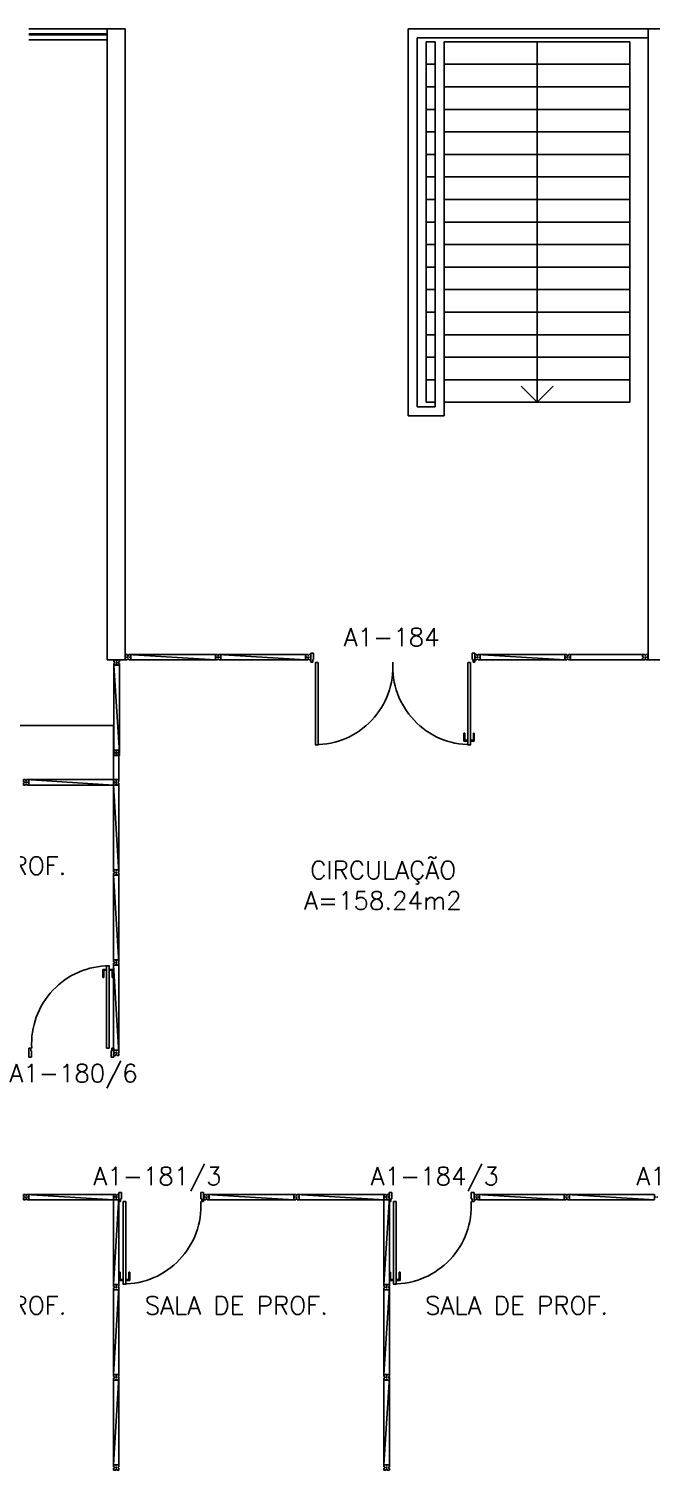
# Model space of a CAD drawing. Header units: millimetres. Extents: x 2641 to 2879, y 1208 to 1302.
# Drawn here: x 2833.06 to 2839.97, y 1220.89 to 1236.89 of the extents above; entities that cross this region are included whole.
import ezdxf
from ezdxf.enums import TextEntityAlignment as Align

# ---------------------------------------------------------------- set-up
doc = ezdxf.new("R2010")
doc.units = ezdxf.units.MM
for name, color, linetype in [('ALV', 2, 'Continuous'), ('AREA', 2, 'Continuous'), ('BANC', 2, 'Continuous'), ('DIV', 2, 'Continuous'), ('ESC', 1, 'Continuous'), ('TEXTO', 2, 'Continuous'), ('TEXTO-ENDEREÇO', 2, 'Continuous')]:
    doc.layers.add(name, color=color, linetype=linetype)
doc.styles.add('UNB-100', font='simplex.shx', dxfattribs={"height": 0.2})
doc.styles.add('UNB-100-1', font='simplex.shx', dxfattribs={"height": 0.2})

# ---------------------------------------------------------------- blocks, each defined once
blk = doc.blocks.new('DIVMT-SLS')
for p, q in [((-0.03, 0.03), (-0.03, 0.006)), ((-0.008, 0.03), (-0.03, 0.03)), ((-0.0185, 0.006), (-0.03, 0.006)), ((-0.0185, -0.006), (-0.0185, 0.006)), ((-0.008, 0.03), (-0.008, 0.02)), ((-0.008, 0.02), (0.008, 0.02)), ((-0.0051, 0), (0.0051, 0)), ((0.0051, 0), (-0.0051, 0)), ((-0.0051, 0), (0.0051, 0)), ((0.97, -0.03), (0, 0.03)), ((0, -0.0051), (0, 0.0051)), ((0, 0.0051), (0, -0.0051)), ((0.008, 0.03), (0.008, 0.02)), ((0.008, 0.03), (0.03, 0.03)), ((0.0205, 0.006), (0.03, 0.006)), ((0.0205, -0.006), (0.0205, 0.006)), ((0.0205, 0.006), (0.0205, -0.006)), ((0.0205, 0.006), (0.03, 0.006)), ((0.97, 0.03), (0.03, 0.03)), ((0.03, 0.006), (0.03, 0.03)), ((0.03, -0.03), (0.03, 0.03)), ((0.03, -0.005), (0.03, 0.005)), ((0.97, 0.03), (0.97, 0.009)), ((0.97, 0.009), (0.97, 0.027)), ((0.9795, 0.006), (0.97, 0.006)), ((0.97, -0.005), (0.97, 0.005)), ((0.9795, 0.006), (0.9795, -0.006)), ((1.0051, 0), (0.9949, 0)), ((1, 0.0051), (1, -0.0051)), ((-0.0185, -0.006), (-0.03, -0.006)), ((-0.03, -0.03), (-0.03, -0.006)), ((-0.008, -0.03), (-0.03, -0.03)), ((-0.008, -0.03), (-0.008, -0.02)), ((-0.008, -0.02), (0.008, -0.02)), ((0.008, -0.03), (0.008, -0.02)), ((0.008, -0.03), (0.03, -0.03)), ((0.0205, -0.006), (0.03, -0.006)), ((0.0205, -0.006), (0.03, -0.006)), ((0.03, -0.006), (0.03, -0.03)), ((0.97, -0.03), (0.03, -0.03)), ((0.9795, -0.006), (0.97, -0.006)), ((0.97, -0.009), (0.97, -0.027))]:
    blk.add_line(p, q)
blk = doc.blocks.new('ESCSLA-SLS')
for p, q in [((0, 0), (2.66, 0)), ((2.66, 0), (2.66, -4.293)), ((0, -0.1), (2.56, -0.1)), ((2.26, -0.143), (0.2, -0.143)), ((0.2, -0.143), (0.2, -4.143)), ((2.26, -0.143), (2.26, -4.293)), ((2.36, -0.143), (2.36, -4.193)), ((2.46, -0.143), (2.36, -0.143)), ((2.46, -0.143), (2.46, -4.143)), ((2.46, -0.143), (2.46, -4.143)), ((2.56, -0.1), (2.56, -4.193)), ((2.26, -0.393), (0.2, -0.393)), ((2.46, -0.393), (2.36, -0.393)), ((2.26, -0.643), (0.2, -0.643)), ((2.46, -0.643), (2.36, -0.643)), ((2.26, -0.893), (0.2, -0.893)), ((2.46, -0.893), (2.36, -0.893)), ((2.26, -1.143), (0.2, -1.143)), ((2.46, -1.143), (2.36, -1.143)), ((2.26, -1.393), (0.2, -1.393)), ((2.46, -1.393), (2.36, -1.393)), ((2.26, -1.643), (0.2, -1.643)), ((2.46, -1.643), (2.36, -1.643)), ((2.26, -1.893), (0.2, -1.893)), ((2.46, -1.893), (2.36, -1.893)), ((2.26, -2.143), (0.2, -2.143)), ((2.46, -2.143), (2.36, -2.143)), ((2.26, -2.393), (0.2, -2.393)), ((2.46, -2.393), (2.36, -2.393)), ((2.26, -2.643), (0.2, -2.643)), ((2.46, -2.643), (2.36, -2.643)), ((2.26, -2.893), (0.2, -2.893)), ((2.46, -2.893), (2.36, -2.893)), ((2.26, -3.143), (0.2, -3.143)), ((2.46, -3.143), (2.36, -3.143)), ((2.26, -3.393), (0.2, -3.393)), ((2.46, -3.393), (2.36, -3.393)), ((2.26, -3.643), (0.2, -3.643)), ((2.46, -3.643), (2.36, -3.643)), ((2.26, -3.893), (0.2, -3.893)), ((2.46, -3.893), (2.36, -3.893)), ((2.26, -4.143), (0.2, -4.143)), ((2.46, -4.143), (2.36, -4.143)), ((2.66, -4.293), (2.26, -4.293)), ((2.56, -4.193), (2.36, -4.193))]:
    blk.add_line(p, q)
blk = doc.blocks.new('A$C40560D69')
at = {"layer": 'DIV'}
for p, q in [((0, 0.038), (0, 0.06)), ((0.024, 0.06), (0, 0.06)), ((0, 0.038), (0.01, 0.038)), ((0, 0.022), (0, 0)), ((0, 0.022), (0.01, 0.022)), ((0, 0), (0.024, 0)), ((0.01, 0.022), (0.01, 0.038)), ((0.024, 0.051), (0.024, 0.06)), ((0.024, 0.051), (0.024, 0.06)), ((0.024, 0.051), (0.036, 0.051)), ((0.036, 0.051), (0.024, 0.051)), ((0.036, 0.012), (0.024, 0.012)), ((0.024, 0.012), (0.024, 0)), ((0.025, 0.03), (0.035, 0.03)), ((0.035, 0.03), (0.025, 0.03)), ((0.03, 0.025), (0.03, 0.035)), ((0.03, 0.035), (0.03, 0.025)), ((0.03, 0.025), (0.03, 0.035)), ((0.036, 0.051), (0.036, 0.06)), ((0.036, 0.051), (0.036, 0.06)), ((0.036, 0.06), (0.06, 0.06)), ((0.036, 0.012), (0.036, 0)), ((0.06, 0), (0.036, 0)), ((0.05, 0.022), (0.05, 0.038)), ((0.06, 0.038), (0.05, 0.038)), ((0.06, 0.022), (0.05, 0.022)), ((0.06, 0.038), (0.06, 0.06)), ((0.06, 0.022), (0.06, 0))]:
    blk.add_line(p, q, dxfattribs=at)
blk = doc.blocks.new('A$C1DFC3B43')
at = {"layer": 'DIV'}
for p, q in [((0, 0.038), (0, 0.06)), ((0.024, 0.06), (0, 0.06)), ((0, 0.038), (0.01, 0.038)), ((0, 0.022), (0, 0)), ((0, 0.022), (0.01, 0.022)), ((0, 0), (0.024, 0)), ((0.01, 0.022), (0.01, 0.038)), ((0.024, 0.051), (0.024, 0.06)), ((0.024, 0.051), (0.024, 0.06)), ((0.024, 0.051), (0.036, 0.051)), ((0.036, 0.051), (0.024, 0.051)), ((0.036, 0.012), (0.024, 0.012)), ((0.024, 0.012), (0.024, 0)), ((0.025, 0.03), (0.035, 0.03)), ((0.035, 0.03), (0.025, 0.03)), ((0.03, 0.025), (0.03, 0.035)), ((0.03, 0.035), (0.03, 0.025)), ((0.03, 0.025), (0.03, 0.035)), ((0.036, 0.051), (0.036, 0.06)), ((0.036, 0.051), (0.036, 0.06)), ((0.036, 0.06), (0.06, 0.06)), ((0.036, 0.012), (0.036, 0)), ((0.06, 0), (0.036, 0)), ((0.05, 0.022), (0.05, 0.038)), ((0.06, 0.038), (0.05, 0.038)), ((0.06, 0.022), (0.05, 0.022)), ((0.06, 0.038), (0.06, 0.06)), ((0.06, 0.022), (0.06, 0))]:
    blk.add_line(p, q, dxfattribs=at)
blk = doc.blocks.new('PDV2D-SLS')
at = {"layer": 'DIV'}
for p, q in [((0.03, 0.05), (0.06, 0.05)), ((0.03, 0.035), (0.03, 0.05)), ((0.03, -0.035), (0.03, 0.035)), ((0.06, 0.05), (0.06, -0.02)), ((0.941, 0.05), (0.941, -0.02)), ((0.971, 0.05), (0.941, 0.05)), ((0.971, 0.035), (0.971, 0.05)), ((0.971, -0.035), (0.971, 0.035)), ((0.03, -0.05), (0.03, -0.035)), ((0.05, -0.05), (0.03, -0.05)), ((0.05, -0.02), (0.06, -0.02)), ((0.05, -0.02), (0.05, -0.05)), ((0.079, -0.05), (0.109, -0.05)), ((0.079, -0.05), (0.079, -0.965)), ((0.109, -0.05), (0.109, -0.965)), ((0.951, -0.02), (0.941, -0.02)), ((0.951, -0.02), (0.951, -0.05)), ((0.951, -0.05), (0.971, -0.05)), ((0.971, -0.05), (0.971, -0.035)), ((0.036, -0.925), (0.036, -0.835)), ((0.046, -0.835), (0.036, -0.835)), ((0.036, -0.925), (0.076, -0.925)), ((0.046, -0.915), (0.046, -0.835)), ((0.046, -0.915), (0.076, -0.915)), ((0.141, -0.915), (0.111, -0.915)), ((0.151, -0.925), (0.111, -0.925)), ((0.141, -0.915), (0.141, -0.835)), ((0.141, -0.835), (0.151, -0.835)), ((0.151, -0.925), (0.151, -0.835)), ((0.109, -0.965), (0.079, -0.965))]:
    blk.add_line(p, q, dxfattribs=at)
blk.add_arc((0.076, -0.1), 0.865, 270, 3.3214, dxfattribs=at)
blk = doc.blocks.new('A$C4A392813')
at = {"layer": 'DIV'}
for p, q in [((0, 0.038), (0, 0.06)), ((0.024, 0.06), (0, 0.06)), ((0, 0.038), (0.01, 0.038)), ((0, 0.022), (0, 0)), ((0, 0.022), (0.01, 0.022)), ((0, 0), (0.024, 0)), ((0.01, 0.022), (0.01, 0.038)), ((0.024, 0.051), (0.024, 0.06)), ((0.024, 0.051), (0.024, 0.06)), ((0.024, 0.051), (0.036, 0.051)), ((0.036, 0.051), (0.024, 0.051)), ((0.036, 0.012), (0.024, 0.012)), ((0.024, 0.012), (0.024, 0)), ((0.025, 0.03), (0.035, 0.03)), ((0.035, 0.03), (0.025, 0.03)), ((0.03, 0.025), (0.03, 0.035)), ((0.03, 0.035), (0.03, 0.025)), ((0.03, 0.025), (0.03, 0.035)), ((0.036, 0.051), (0.036, 0.06)), ((0.036, 0.051), (0.036, 0.06)), ((0.036, 0.06), (0.06, 0.06)), ((0.036, 0.012), (0.036, 0)), ((0.06, 0), (0.036, 0)), ((0.05, 0.022), (0.05, 0.038)), ((0.06, 0.038), (0.05, 0.038)), ((0.06, 0.022), (0.05, 0.022)), ((0.06, 0.038), (0.06, 0.06)), ((0.06, 0.022), (0.06, 0))]:
    blk.add_line(p, q, dxfattribs=at)
blk = doc.blocks.new('A$C59127E7D')
at = {"layer": 'DIV'}
for p, q in [((0, 0.038), (0, 0.06)), ((0.024, 0.06), (0, 0.06)), ((0, 0.038), (0.01, 0.038)), ((0, 0.022), (0, 0)), ((0, 0.022), (0.01, 0.022)), ((0, 0), (0.024, 0)), ((0.01, 0.022), (0.01, 0.038)), ((0.024, 0.051), (0.024, 0.06)), ((0.024, 0.051), (0.024, 0.06)), ((0.024, 0.051), (0.036, 0.051)), ((0.036, 0.051), (0.024, 0.051)), ((0.036, 0.012), (0.024, 0.012)), ((0.024, 0.012), (0.024, 0)), ((0.025, 0.03), (0.035, 0.03)), ((0.035, 0.03), (0.025, 0.03)), ((0.03, 0.025), (0.03, 0.035)), ((0.03, 0.035), (0.03, 0.025)), ((0.03, 0.025), (0.03, 0.035)), ((0.036, 0.051), (0.036, 0.06)), ((0.036, 0.051), (0.036, 0.06)), ((0.036, 0.06), (0.06, 0.06)), ((0.036, 0.012), (0.036, 0)), ((0.06, 0), (0.036, 0)), ((0.05, 0.022), (0.05, 0.038)), ((0.06, 0.038), (0.05, 0.038)), ((0.06, 0.022), (0.05, 0.022)), ((0.06, 0.038), (0.06, 0.06)), ((0.06, 0.022), (0.06, 0))]:
    blk.add_line(p, q, dxfattribs=at)
blk = doc.blocks.new('A$C0CCB7721')
at = {"layer": 'DIV'}
for p, q in [((0, 0.038), (0, 0.06)), ((0.024, 0.06), (0, 0.06)), ((0, 0.038), (0.01, 0.038)), ((0, 0.022), (0, 0)), ((0, 0.022), (0.01, 0.022)), ((0, 0), (0.024, 0)), ((0.01, 0.022), (0.01, 0.038)), ((0.024, 0.051), (0.024, 0.06)), ((0.024, 0.051), (0.024, 0.06)), ((0.024, 0.051), (0.036, 0.051)), ((0.036, 0.051), (0.024, 0.051)), ((0.036, 0.012), (0.024, 0.012)), ((0.024, 0.012), (0.024, 0)), ((0.025, 0.03), (0.035, 0.03)), ((0.035, 0.03), (0.025, 0.03)), ((0.03, 0.025), (0.03, 0.035)), ((0.03, 0.035), (0.03, 0.025)), ((0.03, 0.025), (0.03, 0.035)), ((0.036, 0.051), (0.036, 0.06)), ((0.036, 0.051), (0.036, 0.06)), ((0.036, 0.06), (0.06, 0.06)), ((0.036, 0.012), (0.036, 0)), ((0.06, 0), (0.036, 0)), ((0.05, 0.022), (0.05, 0.038)), ((0.06, 0.038), (0.05, 0.038)), ((0.06, 0.022), (0.05, 0.022)), ((0.06, 0.038), (0.06, 0.06)), ((0.06, 0.022), (0.06, 0))]:
    blk.add_line(p, q, dxfattribs=at)

msp = doc.modelspace()

# ---------------------------------------------------------------- linework, layer by layer
at = {"layer": 'ALV'}
for p, q in [((2833.933, 1236.885), (2834.133, 1236.885)), ((2833.933, 1229.884), (2833.933, 1236.885)), ((2834.133, 1229.884), (2834.133, 1236.885)), ((2839.933, 1236.885), (2840.133, 1236.885)), ((2839.933, 1229.884), (2839.933, 1236.885)), ((2834.133, 1229.884), (2833.933, 1229.884)), ((2839.933, 1229.884), (2840.133, 1229.884))]:
    msp.add_line(p, q, dxfattribs=at)
at = {"layer": 'BANC'}
msp.add_lwpolyline([(2834.003, 1228.556), (2834.003, 1229.156), (2828.066, 1229.156)], dxfattribs=at)
at = {"layer": 'DIV'}
for p, q in [((2833.933, 1236.885), (2833.063, 1236.885)), ((2833.933, 1236.831), (2833.063, 1236.831)), ((2833.063, 1236.819), (2833.933, 1236.819)), ((2833.063, 1236.765), (2833.933, 1236.765)), ((2836.193, 1229.943), (2836.193, 1229.958)), ((2836.193, 1229.958), (2836.223, 1229.958)), ((2836.193, 1229.873), (2836.193, 1229.943)), ((2836.193, 1229.858), (2836.193, 1229.873)), ((2836.213, 1229.858), (2836.193, 1229.858)), ((2836.213, 1229.888), (2836.213, 1229.858)), ((2836.213, 1229.888), (2836.223, 1229.888)), ((2836.223, 1229.958), (2836.223, 1229.888)), ((2836.242, 1229.857), (2836.242, 1228.943)), ((2836.242, 1229.857), (2836.272, 1229.857)), ((2836.272, 1229.857), (2836.272, 1228.943)), ((2837.962, 1229.857), (2837.932, 1229.857)), ((2837.932, 1229.857), (2837.932, 1228.943)), ((2837.962, 1229.857), (2837.962, 1228.943)), ((2837.981, 1229.958), (2837.981, 1229.888)), ((2838.011, 1229.958), (2837.981, 1229.958)), ((2837.991, 1229.888), (2837.981, 1229.888)), ((2837.991, 1229.888), (2837.991, 1229.858)), ((2837.991, 1229.858), (2838.011, 1229.858)), ((2838.011, 1229.943), (2838.011, 1229.958)), ((2838.011, 1229.873), (2838.011, 1229.943)), ((2838.011, 1229.858), (2838.011, 1229.873)), ((2839.033, 1229.944), (2839.011, 1229.944)), ((2839.011, 1229.944), (2839.011, 1229.92)), ((2839.023, 1229.92), (2839.011, 1229.92)), ((2839.011, 1229.884), (2839.011, 1229.908)), ((2839.023, 1229.908), (2839.011, 1229.908)), ((2839.033, 1229.884), (2839.011, 1229.884)), ((2839.023, 1229.908), (2839.023, 1229.92)), ((2839.033, 1229.944), (2839.033, 1229.934)), ((2839.033, 1229.934), (2839.049, 1229.934)), ((2839.033, 1229.894), (2839.049, 1229.894)), ((2839.033, 1229.884), (2839.033, 1229.894)), ((2839.036, 1229.914), (2839.046, 1229.914)), ((2839.046, 1229.914), (2839.036, 1229.914)), ((2839.036, 1229.914), (2839.046, 1229.914)), ((2839.041, 1229.919), (2839.041, 1229.909)), ((2839.041, 1229.909), (2839.041, 1229.919)), ((2839.049, 1229.944), (2839.071, 1229.944)), ((2839.049, 1229.944), (2839.049, 1229.934)), ((2839.049, 1229.884), (2839.049, 1229.894)), ((2839.049, 1229.884), (2839.071, 1229.884)), ((2839.062, 1229.92), (2839.071, 1229.92)), ((2839.062, 1229.92), (2839.062, 1229.908)), ((2839.062, 1229.908), (2839.062, 1229.92)), ((2839.062, 1229.92), (2839.071, 1229.92)), ((2839.062, 1229.908), (2839.071, 1229.908)), ((2839.062, 1229.908), (2839.071, 1229.908)), ((2839.071, 1229.884), (2839.071, 1229.944)), ((2839.071, 1229.92), (2839.071, 1229.944)), ((2839.873, 1229.944), (2839.071, 1229.944)), ((2839.071, 1229.909), (2839.071, 1229.919)), ((2839.071, 1229.908), (2839.071, 1229.884)), ((2839.873, 1229.884), (2839.071, 1229.884)), ((2837.9, 1229.073), (2837.89, 1229.073)), ((2837.89, 1228.983), (2837.89, 1229.073)), ((2837.9, 1228.993), (2837.9, 1229.073)), ((2837.995, 1229.073), (2838.005, 1229.073)), ((2837.995, 1228.993), (2837.995, 1229.073)), ((2838.005, 1228.983), (2838.005, 1229.073)), ((2834.003, 1228.884), (2834.027, 1228.884)), ((2834.003, 1228.862), (2834.003, 1228.884)), ((2834.003, 1228.862), (2834.013, 1228.862)), ((2834.013, 1228.862), (2834.013, 1228.846)), ((2834.027, 1228.873), (2834.027, 1228.884)), ((2834.027, 1228.873), (2834.039, 1228.873)), ((2834.063, 1228.884), (2834.039, 1228.884)), ((2834.039, 1228.873), (2834.039, 1228.884)), ((2834.053, 1228.862), (2834.053, 1228.846)), ((2834.063, 1228.862), (2834.053, 1228.862)), ((2834.063, 1228.862), (2834.063, 1228.884)), ((2836.272, 1228.943), (2836.242, 1228.943)), ((2837.89, 1228.983), (2837.93, 1228.983)), ((2837.9, 1228.993), (2837.93, 1228.993)), ((2837.932, 1228.943), (2837.962, 1228.943)), ((2837.995, 1228.993), (2837.965, 1228.993)), ((2838.005, 1228.983), (2837.965, 1228.983)), ((2834.003, 1228.846), (2834.003, 1228.824)), ((2834.003, 1228.846), (2834.013, 1228.846)), ((2834.003, 1228.824), (2834.063, 1228.824)), ((2834.027, 1228.824), (2834.003, 1228.824)), ((2834.003, 1228.556), (2834.003, 1228.824)), ((2834.027, 1228.834), (2834.027, 1228.824)), ((2834.039, 1228.834), (2834.027, 1228.834)), ((2834.027, 1228.834), (2834.027, 1228.824)), ((2834.027, 1228.834), (2834.039, 1228.834)), ((2834.038, 1228.854), (2834.028, 1228.854)), ((2834.028, 1228.854), (2834.038, 1228.854)), ((2834.028, 1228.824), (2834.038, 1228.824)), ((2834.033, 1228.859), (2834.033, 1228.849)), ((2834.033, 1228.849), (2834.033, 1228.859)), ((2834.033, 1228.859), (2834.033, 1228.849)), ((2834.039, 1228.834), (2834.039, 1228.824)), ((2834.039, 1228.834), (2834.039, 1228.824)), ((2834.039, 1228.824), (2834.063, 1228.824)), ((2834.063, 1228.846), (2834.053, 1228.846)), ((2834.063, 1228.846), (2834.063, 1228.824)), ((2834.063, 1228.556), (2834.063, 1228.824)), ((2834.003, 1228.556), (2834.063, 1228.556)), ((2834.027, 1228.556), (2834.003, 1228.556)), ((2834.003, 1228.534), (2834.003, 1228.556)), ((2834.003, 1228.556), (2834.063, 1228.556)), ((2834.024, 1228.556), (2834.006, 1228.556)), ((2834.027, 1228.547), (2834.027, 1228.556)), ((2834.027, 1228.547), (2834.027, 1228.556)), ((2834.027, 1228.547), (2834.027, 1228.556)), ((2834.039, 1228.547), (2834.027, 1228.547)), ((2834.027, 1228.547), (2834.039, 1228.547)), ((2834.039, 1228.547), (2834.027, 1228.547)), ((2834.028, 1228.556), (2834.038, 1228.556)), ((2834.028, 1228.556), (2834.038, 1228.556)), ((2834.039, 1228.547), (2834.039, 1228.556)), ((2834.039, 1228.556), (2834.063, 1228.556)), ((2834.039, 1228.547), (2834.039, 1228.556)), ((2834.039, 1228.547), (2834.039, 1228.556)), ((2834.063, 1228.556), (2834.042, 1228.556)), ((2834.042, 1228.556), (2834.06, 1228.556)), ((2834.063, 1228.534), (2834.063, 1228.556)), ((2834.003, 1228.534), (2834.013, 1228.534)), ((2834.003, 1228.518), (2834.013, 1228.518)), ((2834.003, 1228.518), (2834.003, 1228.496)), ((2834.003, 1228.496), (2834.063, 1228.496)), ((2834.003, 1228.496), (2834.027, 1228.496)), ((2834.024, 1228.496), (2834.006, 1228.496)), ((2834.013, 1228.518), (2834.013, 1228.534)), ((2834.027, 1228.508), (2834.027, 1228.496)), ((2834.027, 1228.508), (2834.039, 1228.508)), ((2834.039, 1228.506), (2834.027, 1228.506)), ((2834.027, 1228.506), (2834.027, 1228.496)), ((2834.038, 1228.526), (2834.028, 1228.526)), ((2834.038, 1228.526), (2834.028, 1228.526)), ((2834.028, 1228.526), (2834.038, 1228.526)), ((2834.038, 1228.526), (2834.028, 1228.526)), ((2834.028, 1228.496), (2834.038, 1228.496)), ((2834.033, 1228.521), (2834.033, 1228.531)), ((2834.033, 1228.531), (2834.033, 1228.521)), ((2834.033, 1228.521), (2834.033, 1228.531)), ((2834.033, 1228.531), (2834.033, 1228.521)), ((2834.033, 1228.521), (2834.033, 1228.531)), ((2834.039, 1228.508), (2834.039, 1228.496)), ((2834.039, 1228.506), (2834.039, 1228.496)), ((2834.063, 1228.496), (2834.039, 1228.496)), ((2834.042, 1228.496), (2834.06, 1228.496)), ((2834.063, 1228.496), (2834.042, 1228.496)), ((2834.063, 1228.534), (2834.053, 1228.534)), ((2834.053, 1228.518), (2834.053, 1228.534)), ((2834.063, 1228.518), (2834.053, 1228.518)), ((2834.063, 1228.518), (2834.063, 1228.496))]:
    msp.add_line(p, q, dxfattribs=at)
for centre, start, end in [((2836.238, 1229.808), 270, 3.3214), ((2837.966, 1229.808), 176.6786, 270)]:
    msp.add_arc(centre, 0.865, start, end, dxfattribs=at)
at = {"layer": 'ESC'}
for p, q in [((2838.703, 1236.743), (2838.703, 1232.743)), ((2838.703, 1232.743), (2838.526, 1232.92)), ((2838.703, 1232.743), (2838.879, 1232.92))]:
    msp.add_line(p, q, dxfattribs=at)

# ---------------------------------------------------------------- block references
at = {"layer": 'DIV'}
for name, p in [('A$C1DFC3B43', (2834.008, 1229.824)), ('DIVMT-SLS', (2834.163, 1229.914)), ('DIVMT-SLS', (2835.163, 1229.914)), ('A$C59127E7D', (2836.133, 1229.884)), ('DIVMT-SLS', (2838.041, 1229.914)), ('A$C0CCB7721', (2839.873, 1229.884)), ('DIVMT-SLS', (2833.033, 1228.526)), ('A$C4A392813', (2834.003, 1228.496)), ('DIVMT-SLS', (2833.033, 1223.925)), ('PDV2D-SLS', (2834.031, 1223.925)), ('DIVMT-SLS', (2835.033, 1223.925)), ('DIVMT-SLS', (2836.033, 1223.925)), ('PDV2D-SLS', (2837.031, 1223.925)), ('DIVMT-SLS', (2838.033, 1223.925)), ('DIVMT-SLS', (2839.033, 1223.925)), ('A$C40560D69', (2834.003, 1220.895)), ('A$C40560D69', (2837.003, 1220.895))]:
    msp.add_blockref(name, p, dxfattribs=at)
at = {"layer": 'DIV', "xscale": -1, "rotation": 270}
for p in [(2834.038, 1228.854), (2834.033, 1227.526), (2834.033, 1226.526), (2834.033, 1225.526)]:
    msp.add_blockref('DIVMT-SLS', p, dxfattribs=at)
at = {"layer": 'DIV'}
for name, p, rotation in [('PDV2D-SLS', (2834.035, 1225.526), 180), ('DIVMT-SLS', (2834.033, 1223.925), 270), ('DIVMT-SLS', (2837.033, 1223.925), 270), ('DIVMT-SLS', (2834.033, 1222.925), 270), ('DIVMT-SLS', (2837.033, 1222.925), 270), ('DIVMT-SLS', (2834.033, 1221.925), 270), ('DIVMT-SLS', (2837.033, 1221.925), 270)]:
    msp.add_blockref(name, p, dxfattribs=dict(at, rotation=rotation))
at = {"layer": 'ESC', "xscale": -1}
msp.add_blockref('ESCSLA-SLS', (2839.932, 1236.885), dxfattribs=at)

# ---------------------------------------------------------------- texts
at = {"layer": 'AREA', "style": 'UNB-100'}
msp.add_text('A=158.24m2', height=0.2, dxfattribs=at).set_placement((2836.991, 1227.114), align=Align.CENTER)
at = {"layer": 'TEXTO', "style": 'UNB-100'}
for s, p in [('SALA DE PROF.', (2832.465, 1227.501)), ('CIRCULAÇÃO', (2836.995, 1227.452)), ('SALA DE PROF.', (2832.465, 1222.623)), ('SALA DE PROF.', (2835.365, 1222.623)), ('SALA DE PROF.', (2838.475, 1222.623))]:
    msp.add_text(s, height=0.2, dxfattribs=at).set_placement(p, align=Align.CENTER)
at = {"layer": 'TEXTO-ENDEREÇO', "style": 'UNB-100-1'}
for s, p in [('A1-184', (2836.557, 1230.037)), ('A1-180/6', (2832.848, 1225.199)), ('A1-181/3', (2833.779, 1224.057)), ('A1-184/3', (2836.856, 1224.057)), ('A1-187/3', (2839.804, 1224.057))]:
    msp.add_text(s, height=0.2, dxfattribs=at).set_placement(p)

doc.saveas('drawing.dxf')
